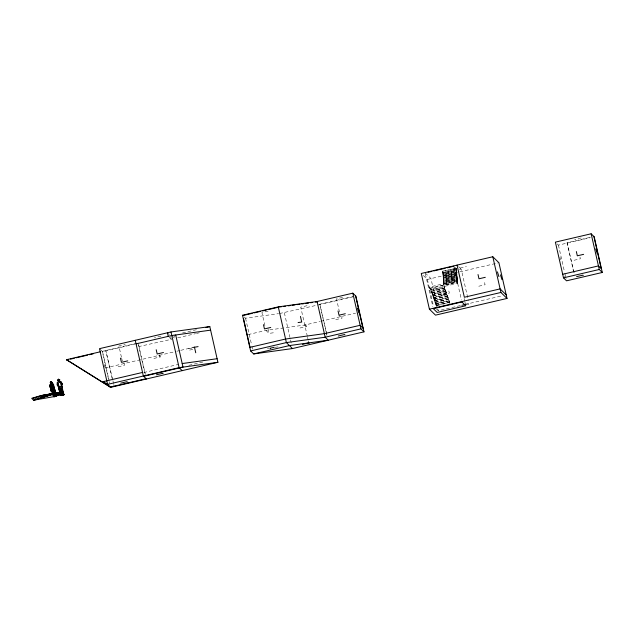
<?xml version="1.0" encoding="UTF-8"?>
<svg xmlns="http://www.w3.org/2000/svg" width="634" height="634" viewBox="0 0 634 634"><rect width="100%" height="100%" fill="white"/><g stroke="black" fill="none" stroke-linecap="round" stroke-linejoin="round"><path stroke-width="0.48" stroke-dasharray="3.17 2.38" d="M121.451 357.251L118.891 345.974L125.199 344.5M160.957 336.147L154.648 337.621L155.005 337.977M264.901 325.71L261.913 312.554L268.222 311.08M581.093 237.972L574.784 239.446L575.149 239.803M442.683 271.162L456.314 268.245L442.683 271.162L443.301 273.888L456.71 270.758L456.092 268.024M137.039 343.208L102.225 351.347L108.882 380.646M573.722 272.034L567.065 242.735L590.056 237.362M100.093 349.255L102.534 351.64L135.097 344.032M182.513 332.953L198.307 329.268M460.102 268.095L466.41 266.621M557.215 243.924L558.427 245.12L590.42 237.639M456.171 269.165L456.789 271.899L443.38 275.029L442.762 272.303L456.171 269.165L442.992 272.525M442.762 272.303L443.221 272.747L456.631 269.616M456.25 270.306L456.876 273.04L443.467 276.17L442.841 273.444L456.25 270.306L456.71 270.758M459.452 269.632L461.243 269.212L468.328 300.405M443.071 273.666L456.48 270.536M307.339 336.313L300.714 307.181L307.03 305.707M339.467 311.983L336.472 298.828L342.788 297.354M456.337 271.455L456.956 274.181L443.546 277.32L442.928 274.585L456.337 271.455L456.789 271.899M443.15 274.807L456.559 271.677M326.042 331.606L319.813 304.201L352.75 296.506M279.515 313.521L316.786 305.279M317.737 305.057L354.937 296.363M423.33 275.457L427.387 279.435L458.858 272.081M459.809 271.859L498.903 262.722M170.673 336.662L171.283 339.341L138.798 346.56M177.678 337.843L195.557 333.666M196.5 333.444L199.322 332.787M443.237 275.948L456.646 272.818M456.496 273.737L457.114 276.464L443.713 279.602L443.087 276.868L456.496 273.737L456.956 274.181M443.317 277.09L456.726 273.959M443.174 278.009L456.575 274.879L457.035 275.322L443.626 278.461L443.174 278.009L443.792 280.743L457.201 277.613L456.575 274.879M443.396 278.231L456.805 275.101M456.662 276.02L457.28 278.754L443.871 281.884L443.253 279.15L456.662 276.02L457.114 276.464M443.483 279.38L456.892 276.242M456.742 277.161L457.36 279.895L443.951 283.026L443.332 280.291L456.742 277.161L457.201 277.613M443.562 280.521L456.971 277.383M456.821 278.302L457.447 281.036L444.038 284.167L443.412 281.441L456.821 278.302L457.28 278.754M443.641 281.662L457.051 278.524M456.908 279.443L457.526 282.178L444.117 285.308L443.499 282.582L456.908 279.443L457.36 279.895M443.729 282.804L457.138 279.673M449.894 303.71L444.196 286.449L449.815 302.569L436.406 305.707L431.017 289.809L429.646 288.47L429.337 287.099L456.987 280.585L457.447 281.036M443.808 283.945L457.217 280.814M429.337 287.099L430.478 288.216L457.296 281.956M429.646 288.47L456.464 282.201L457.605 283.319L430.787 289.587M431.017 289.809L444.426 286.679M430.478 288.216L431.104 290.951L444.513 287.82M431.326 291.172L444.735 288.042M431.104 290.951L431.556 291.402L444.965 288.264M105.062 368.005L175.998 351.434M176.965 351.204L179.85 350.531M180.809 350.309L192.752 347.519M248.092 334.586L265.971 330.409L304.772 325.036L319.829 321.517M431.643 292.543L445.052 289.405M431.865 292.765L445.274 289.635M432.095 292.987L445.504 289.857M118.154 366.793L124.47 365.319L123.892 362.775M153.911 358.44L160.228 356.966L159.451 353.566M189.669 350.087L193.275 349.239M574.055 260.265L580.364 258.791L579.983 257.095M431.556 291.402L432.182 294.128L445.591 290.998M432.404 294.35L445.813 291.22M432.182 294.128L432.634 294.58L446.043 291.442M320.772 321.295L355.587 313.164M432.721 295.721L446.13 292.583M432.943 295.943L446.352 292.813M433.173 296.165L446.582 293.035M299.985 328L306.301 326.526L305.334 322.278M335.743 319.647L342.051 318.173L341.671 316.477M443.015 294.58L449.324 293.106L448.357 288.858M478.773 286.227L485.081 284.753L484.114 280.505M432.634 294.58L433.26 297.306L446.669 294.176M433.482 297.536L446.891 294.398M433.26 297.306L433.711 297.758L447.121 294.62M433.799 298.899L447.208 295.769M434.021 299.121L447.43 295.991M434.25 299.343L447.659 296.213M433.711 297.758L434.338 300.484L447.747 297.354M434.559 300.714L447.969 297.576M434.338 300.484L434.789 300.936L448.198 297.806M434.876 302.077L448.278 298.947M435.098 302.299L448.507 299.169M435.328 302.521L448.737 299.391M434.789 300.936L435.415 303.67L448.817 300.532M435.637 303.892L449.046 300.754M435.415 303.67L435.867 304.114L449.276 300.984M143.791 372.523L178.606 364.384M435.954 305.255L449.355 302.125M436.176 305.477L449.585 302.347M188.877 365.311L203.934 361.792M436.366 308.869L438.268 310.731L460.981 305.422M470.444 303.211L502.437 295.737M244.344 317.032L245.556 318.22L278.54 313.656M265.971 330.409L269.014 333.389L273.365 332.787M267.413 348.343L269.355 348.074M275.172 347.273L278.08 346.869M188.496 348.51L192.237 348.557M567.065 242.735L574.673 275.164M564.514 276.059L565.734 277.256M458.651 266.676L461.243 269.212M454.427 266.882L456.369 268.784M456.876 273.04L456.417 272.596L457.035 275.322M457.526 282.178L456.155 280.838L456.464 282.201M442.841 273.444L443.301 273.888M442.928 274.585L443.38 275.029M443.467 276.17L443.007 275.727L443.626 278.461M443.087 276.868L443.546 277.32M443.253 279.15L443.713 279.602M443.332 280.291L443.792 280.743M443.412 281.441L443.871 281.884M443.499 282.582L443.951 283.026M444.038 284.167L443.578 283.723L444.117 285.308M425.176 272.929L430.969 278.595L437.619 307.894M339.008 315.193L340.529 316.683M319.813 304.201L327.207 335.687M304.772 325.036L306.301 326.526M172.115 335.822L174.857 338.501L174.049 334.934M167.424 332.787L169.254 334.578M169.223 337.328L171.283 339.341M158.698 355.476L160.228 356.966M558.427 245.12L564.569 272.137M564.791 273.103L566.107 278.897M559.996 257.238L560.575 259.781M464.112 298.4L464.754 301.237M464.968 302.18L465.372 303.971M453.999 267.207L461.457 300.025M456.987 280.585L457.605 283.319M442.904 271.384L443.221 272.747M437.84 308.845L438.268 310.731M435.867 304.114L436.485 306.848M427.387 279.435L433.529 306.452M425.398 273.896L432.848 306.705M326.256 332.557L326.906 335.394M307.553 337.248L308.187 340.07M308.401 341.013L308.829 342.891M284.365 312.847L291.378 343.731M267.944 328.658L269.014 333.389M245.556 318.22L251.698 345.245M251.92 346.212L252.578 349.104M138.695 345.07L145.376 374.472M137.982 342.994L145.289 375.13M121.665 358.186L122.307 361.008M112.686 379.758L105.807 350.507L112.464 379.814M112.907 380.725L113.565 383.618M113.779 384.584L114.223 386.518M102.534 351.64L109.111 380.598M109.103 381.589L109.531 383.483M104.293 364.605L104.872 367.157"/><path stroke-width="0.95" d="M61.87 394.966L60.539 395.354L61.981 395.307L60.991 391.939L59.651 389.87L60.642 387.984L62.948 391.17L63.455 394.086L64.446 394.459L62.829 395.141L62.227 390.393L61.728 390.829L60.27 389.007L60.674 388.38L60.674 391.249L61.981 395.307L60.04 395.521L60.436 394.903L57.813 384.592L58.732 386.177M52.067 382.73L50.11 385.139L51.584 385.821L50.284 382.278L51.528 381.795L52.067 382.73L49.92 385.06L50.355 387.62L51.013 388.325L51.108 387.342L52.535 386.788L54.421 389.91L53.422 390.132L54.421 391.186L55.309 395.22L55.903 394.99C56.909 398.96 55.546 390.647 54.421 389.91L51.481 390.806L50.886 389.165L54.175 396.836L52.955 390.52L50.871 390.948L51.108 387.342L53.676 386.653L52.891 384.783C53.93 382.825 54.056 387.723 53.525 388.404M63.455 394.086L63.463 393.5L64.177 394.705L63.455 394.086L63.162 394.705L62.473 394.633L61.062 388.666L61.886 389.601L63.162 394.705L64.446 394.459L62.829 395.141L62.473 394.633M50.886 383.927L50.879 384.386L51.33 383.721L50.823 381.692L50.348 382.936L51.465 384.03M61.601 385.662L62.243 384.022L61.569 382.556L59.644 381.406L59.065 382.223L58.582 380.051L59.374 380.107L57.504 380.376L59.77 379.932L58.003 380.622L58.582 380.051M58.542 387.921L58.098 383.562M55.38 391.479L53.399 386.114L53.486 387.643M54.92 389.807L53.399 390.473L55.309 395.79L56.347 396.393L55.507 395.37L55.229 391.574L53.422 390.132M50.871 390.948L53.113 390.631L53.169 389.728L52.178 389.878M61.981 386.938L61.173 383.364L62.037 387.707M53.09 386.748L53.422 384.149L51.132 383.348M51.837 384.149L51.33 383.721L51.956 385.258L51.655 382.009L50.68 382.056L51.299 383.467L51.877 383.126M53.533 388.238L53.89 386.748M51.299 383.467L51.655 382.009L51.798 383.665L53.169 384.259M57.9 380.392C60.935 378.855 57.005 382.009 58.407 379.18L59.438 380.02M61.981 395.307L61.165 394.816L60.682 389.125L59.651 389.87L59.2 387.223L59.612 386.074M53.208 386.613L52.891 384.783M59.081 380.495L57.282 382.635L57.306 385.123L58.463 386.241M61.49 385.472L62.243 384.022L60.809 381.779L58.066 380.59M59.501 379.766L59.644 381.406L58.542 381.597M51.306 390.766L53.05 390.116L51.703 390.718L53.763 396.662L54.152 396.147L51.996 390.671L53.097 392.216L53.177 393.69M60.436 394.903L61.165 394.816L59.858 392.343L60.484 391.622M50.728 387.342L50.11 385.139L51.338 388.032L50.11 385.139L50.332 387.849L49.92 385.06L51.085 385.218L50.593 385.749L51.013 388.325L51.108 387.342M59.2 387.223L62.053 386.209L63.551 394.879L63.463 393.5M55.309 395.22L56.458 396.337L55.309 395.79L53.47 386.692L52.535 386.788M54.215 390.282L54.912 389.958M59.905 382.151L60.809 381.779M53.113 390.631L54.524 390.1L53.676 386.653M58.162 379.695L58.907 379.425L59.279 380.218M59.858 392.343L60.991 391.939L60.293 388.959M51.544 386.978L51.108 385.63L52.78 385.06M58.463 380.622L59.77 379.932M52.242 394.697L51.283 393.762L41.971 396.519L41.012 395.576L31.7 398.334L33.626 400.22L52.242 394.697L62.512 392.882L53.208 395.64L63.479 393.825L61.553 391.939L40.933 395.608M63.479 393.825L54.167 396.583L33.626 400.22M55.229 391.574L54.262 391.772M58.994 379.853L57.678 380.622M170.998 331.954L99.483 348.66L107.598 384.37L110.649 387.35L217.914 362.283L209.806 326.581L170.998 331.954L179.113 367.657L217.914 362.283M242.513 315.241L278.271 306.888L317.071 301.515L352.829 293.162L355.88 296.141L363.987 331.851L292.472 348.557L253.671 353.93L250.62 350.943L242.513 315.241L242.814 315.542M492.808 256.754L421.293 273.468L429.408 309.17L435.503 315.138L507.018 298.432L498.903 262.722L492.808 256.754L500.923 292.464L507.018 298.432M591.142 233.78L555.384 242.133L563.499 277.843L566.542 280.822L602.3 272.469L594.185 236.767L591.142 233.78L599.257 269.49L602.3 272.469M243.757 315.32L252.229 313.339M254.107 312.903L260.693 311.365M262.579 310.922L266.343 310.042M268.222 309.606L277.637 307.403M428.037 272.263L431.849 271.368M433.759 270.924L445.203 268.253M447.105 267.802L453.786 266.248M110.649 387.35L66.475 359.7L100.346 351.783M66.776 360.001L68.654 359.557M70.54 359.121L74.305 358.242M76.183 357.798L87.476 355.159M89.362 354.723L93.127 353.843M205.971 327.477L209.806 326.581M136.056 343.874L171.814 335.521L210.615 330.148M127.735 360.865L121.419 362.339L120.452 358.091M163.485 352.504L157.177 353.978L156.21 349.738M270.758 327.445L264.449 328.919L263.482 324.671M485.295 277.312L478.987 278.786L478.02 274.538M583.629 254.337L577.32 255.811L576.354 251.563M192.752 347.519L198.101 346.616M345.316 313.719L339.008 315.193L338.041 310.945M107.74 383.895L105.957 384.315L103.215 381.628L142.547 372.443M562.683 274.268L598.441 265.915L601.183 268.602L593.884 236.466M179.113 367.657L107.598 384.37L103.215 381.628M250.62 350.943L286.386 342.59L325.187 337.217L360.944 328.864L363.987 331.851M429.408 309.17L500.923 292.464M563.499 277.843L599.257 269.49M143.656 376.311L182.996 367.118L175.689 334.982M120.69 383.158L126.998 381.684L127.363 382.033M156.447 374.797L162.756 373.323L163.12 373.68M274.276 347.266L270.029 348.264L270.567 348.787M576.591 276.63L582.9 275.156L583.264 275.513M146.097 378.696L110.34 387.049L66.475 359.7M253.671 353.93L289.429 345.578L328.23 340.204L325.187 337.217L317.071 301.515L317.38 301.816L315.439 302.077M461.901 305.279L468.209 303.797L468.574 304.154M302.521 344.365L308.829 342.891L309.194 343.24M338.279 336.012L344.587 334.53L344.951 334.887M40.972 395.648L50.498 393.968M41.091 395.759L49.389 394.293M41.202 395.878L48.271 394.625M41.321 395.988L47.154 394.958M41.432 396.099L46.036 395.283M41.551 396.21L44.927 395.616M41.662 396.329L43.809 395.949M41.781 396.44L42.692 396.282M61.379 393.199L62.52 392.993M60.262 393.524L62.631 393.112M59.144 393.857L62.75 393.223M58.035 394.189L62.861 393.334M56.917 394.522L62.98 393.445M55.8 394.847L63.091 393.563M54.682 395.18L63.21 393.674M53.565 395.513L63.321 393.785M281.48 306.777L278.271 306.888L286.386 342.59L292.472 348.557M283.422 306.515L285.363 306.246M288.272 305.842L290.214 305.572M292.155 305.303L295.064 304.899M297.005 304.629L299.914 304.233M301.855 303.963L303.797 303.694M305.739 303.424L308.647 303.02M310.589 302.751L312.53 302.481M298.091 322.555L301.729 322.056L300.445 316.398M182.18 363.551L217.105 358.717M50.284 382.278L50.902 382.207M57.504 380.376L58.273 380.051L58.407 379.18L58.922 379.885M58.376 381.779L59.065 382.223L59.01 380.02M597.26 253.655L595.754 248.877M498.926 276.63L497.428 271.859M501.977 279.61L500.472 274.839M506.201 294.858L500.115 288.89L464.357 297.251L457.051 265.115L457.36 265.408M358.947 313.03L357.441 308.259M363.179 328.277L360.128 325.297L324.37 333.65L285.569 339.024L249.812 347.377L250.121 347.678L243.464 318.379M179.414 367.958L182.156 370.636M146.399 378.997L143.355 376.01L135.24 340.307M61.284 392.01L62.251 392.953M60.46 392.153L61.427 393.096M59.644 392.303L60.602 393.246M58.819 392.446L59.786 393.389M58.003 392.589L58.962 393.532M57.179 392.739L58.146 393.682M56.363 392.882L57.322 393.825M55.538 393.025L56.505 393.968M54.722 393.175L55.681 394.118M53.898 393.318L54.865 394.261M53.074 393.46L54.041 394.403M52.257 393.603L53.216 394.546M51.433 393.754L52.4 394.697M51.124 393.801L52.091 394.744M49.587 394.261L50.546 395.204M48.041 394.72L49 395.664M46.496 395.18L47.463 396.123M44.951 395.632L45.917 396.575M43.413 396.091L44.372 397.035M40.901 395.608L42.827 397.494M39.363 396.06L41.289 397.946M37.818 396.519L39.744 398.406M36.273 396.979L38.199 398.865M34.727 397.439L36.661 399.325M33.19 397.89L35.116 399.777M57.282 382.635L58.605 385.916M51.703 390.718L54.175 396.836L54.152 396.147M60.674 388.38L61.728 390.829M58.756 388.824L59.675 391.273M57.813 384.592L58.566 386.835M54.809 393.009L55.507 395.37M52.907 392.961L52.297 390.354L52.955 390.52L53.097 392.216M355.571 295.848L362.878 327.984M352.829 293.162L360.944 328.864M194.456 347.115L195.74 352.773M167.424 332.787L168.232 336.361M52.44 390.219L51.782 387.009L52.115 390.473M60.396 392.311L61.03 395.561M61.268 386.692L60.777 381.708M51.33 383.721L51.505 385.123M53.652 395.648L53.763 396.662M51.085 385.218L51.108 385.63M53.28 384.949L53.391 386.978M57.916 383.388L57.987 385.131L57.306 385.123L57.298 383.721M60.642 387.984L60.682 389.125M51.79 382.896L51.798 383.665M461.893 301.95L433.291 308.639L437.175 312.435L465.776 305.754L461.893 301.95"/></g></svg>
